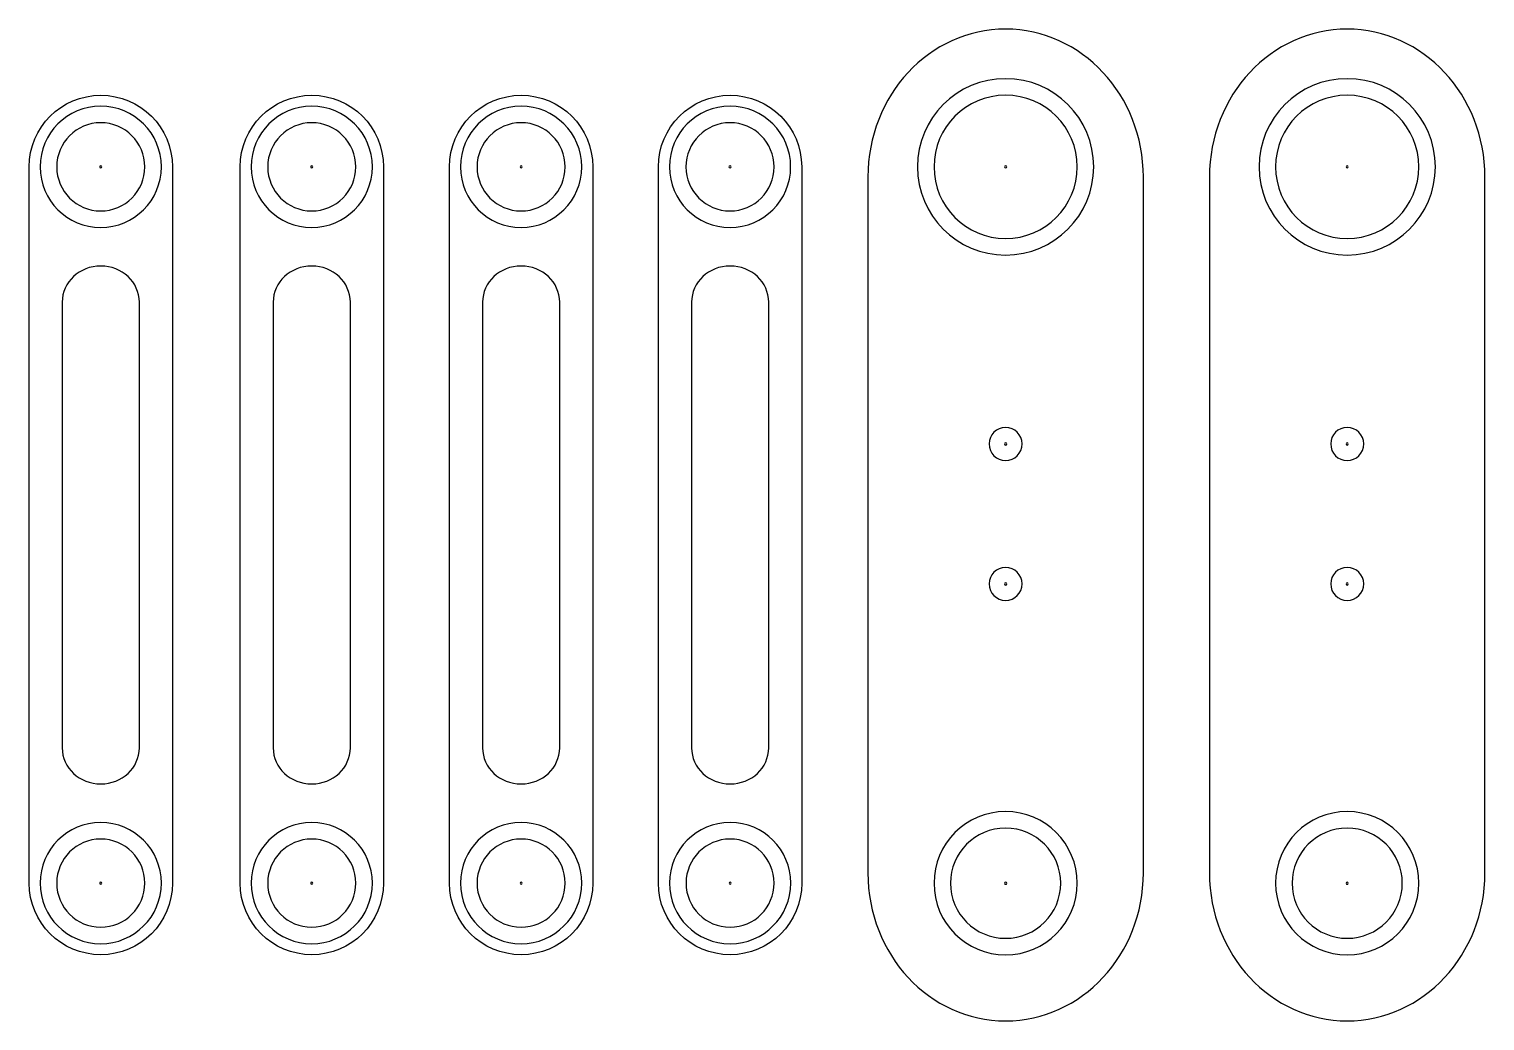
# Model space of a CAD drawing. Extents: x 0 to 132, y 0 to 90.
import ezdxf

# ---------------------------------------------------------------- set-up
doc = ezdxf.new("R2010")
doc.units = 0
doc.layers.add('LAYER_1', color=7, linetype='CONTINUOUS')

msp = doc.modelspace()

# ---------------------------------------------------------------- linework, layer by layer
at = {"layer": 'LAYER_1', "color": 250}
for points, knots in [([(88.83, -0.01), (81.92, -0.01), (76.33, 6), (76.33, 13.41), (76.33, 13.41), (76.33, 76.57), (76.33, 76.57), (76.33, 83.98), (81.92, 89.99), (88.83, 89.99), (88.83, 89.99), (88.83, 89.99), (88.83, 89.99), (95.73, 89.99), (101.33, 83.98), (101.33, 76.57), (101.33, 76.57), (101.33, 13.41), (101.33, 13.41), (101.33, 6), (95.73, -0.01), (88.83, -0.01), (88.83, -0.01), (88.83, -0.01), (88.83, -0.01)], [0, 0, 0, 0, 1, 1, 1, 2, 2, 2, 3, 3, 3, 4, 4, 4, 5, 5, 5, 6, 6, 6, 7, 7, 7, 8, 8, 8, 8]), ([(119.83, -0.01), (112.92, -0.01), (107.33, 6), (107.33, 13.41), (107.33, 13.41), (107.33, 76.57), (107.33, 76.57), (107.33, 83.98), (112.92, 89.99), (119.83, 89.99), (119.83, 89.99), (119.83, 89.99), (119.83, 89.99), (126.73, 89.99), (132.33, 83.98), (132.33, 76.57), (132.33, 76.57), (132.33, 13.41), (132.33, 13.41), (132.33, 6), (126.73, -0.01), (119.83, -0.01), (119.83, -0.01), (119.83, -0.01), (119.83, -0.01)], [0, 0, 0, 0, 1, 1, 1, 2, 2, 2, 3, 3, 3, 4, 4, 4, 5, 5, 5, 6, 6, 6, 7, 7, 7, 8, 8, 8, 8]), ([(88.83, 69.49), (84.41, 69.49), (80.83, 73.07), (80.83, 77.49), (80.83, 81.91), (84.41, 85.49), (88.83, 85.49), (93.24, 85.49), (96.83, 81.91), (96.83, 77.49), (96.83, 73.07), (93.24, 69.49), (88.83, 69.49)], [0, 0, 0, 0, 1, 1, 1, 2, 2, 2, 3, 3, 3, 4, 4, 4, 4]), ([(119.83, 69.49), (115.41, 69.49), (111.83, 73.07), (111.83, 77.49), (111.83, 81.91), (115.41, 85.49), (119.83, 85.49), (124.24, 85.49), (127.83, 81.91), (127.83, 77.49), (127.83, 73.07), (124.24, 69.49), (119.83, 69.49)], [0, 0, 0, 0, 1, 1, 1, 2, 2, 2, 3, 3, 3, 4, 4, 4, 4]), ([(88.83, 70.99), (85.24, 70.99), (82.33, 73.9), (82.33, 77.49), (82.33, 81.08), (85.24, 83.99), (88.83, 83.99), (92.42, 83.99), (95.33, 81.08), (95.33, 77.49), (95.33, 73.9), (92.42, 70.99), (88.83, 70.99)], [0, 0, 0, 0, 1, 1, 1, 2, 2, 2, 3, 3, 3, 4, 4, 4, 4]), ([(119.83, 70.99), (116.24, 70.99), (113.33, 73.9), (113.33, 77.49), (113.33, 81.08), (116.24, 83.99), (119.83, 83.99), (123.42, 83.99), (126.33, 81.08), (126.33, 77.49), (126.33, 73.9), (123.42, 70.99), (119.83, 70.99)], [0, 0, 0, 0, 1, 1, 1, 2, 2, 2, 3, 3, 3, 4, 4, 4, 4]), ([(6.71, 71.99), (3.67, 71.99), (1.21, 74.45), (1.21, 77.49), (1.21, 80.53), (3.67, 82.99), (6.71, 82.99), (9.74, 82.99), (12.21, 80.53), (12.21, 77.49), (12.21, 74.45), (9.74, 71.99), (6.71, 71.99)], [0, 0, 0, 0, 1, 1, 1, 2, 2, 2, 3, 3, 3, 4, 4, 4, 4]), ([(25.86, 71.99), (22.82, 71.99), (20.36, 74.45), (20.36, 77.49), (20.36, 80.53), (22.82, 82.99), (25.86, 82.99), (28.89, 82.99), (31.36, 80.53), (31.36, 77.49), (31.36, 74.45), (28.89, 71.99), (25.86, 71.99)], [0, 0, 0, 0, 1, 1, 1, 2, 2, 2, 3, 3, 3, 4, 4, 4, 4]), ([(44.86, 71.99), (41.82, 71.99), (39.36, 74.45), (39.36, 77.49), (39.36, 80.53), (41.82, 82.99), (44.86, 82.99), (47.89, 82.99), (50.36, 80.53), (50.36, 77.49), (50.36, 74.45), (47.89, 71.99), (44.86, 71.99)], [0, 0, 0, 0, 1, 1, 1, 2, 2, 2, 3, 3, 3, 4, 4, 4, 4]), ([(63.82, 71.99), (60.79, 71.99), (58.32, 74.45), (58.32, 77.49), (58.32, 80.53), (60.79, 82.99), (63.82, 82.99), (66.86, 82.99), (69.32, 80.53), (69.32, 77.49), (69.32, 74.45), (66.86, 71.99), (63.82, 71.99)], [0, 0, 0, 0, 1, 1, 1, 2, 2, 2, 3, 3, 3, 4, 4, 4, 4]), ([(6.71, 73.49), (4.5, 73.49), (2.71, 75.28), (2.71, 77.49), (2.71, 79.7), (4.5, 81.49), (6.71, 81.49), (8.92, 81.49), (10.71, 79.7), (10.71, 77.49), (10.71, 75.28), (8.92, 73.49), (6.71, 73.49)], [0, 0, 0, 0, 1, 1, 1, 2, 2, 2, 3, 3, 3, 4, 4, 4, 4]), ([(25.86, 73.49), (23.65, 73.49), (21.86, 75.28), (21.86, 77.49), (21.86, 79.7), (23.65, 81.49), (25.86, 81.49), (28.07, 81.49), (29.86, 79.7), (29.86, 77.49), (29.86, 75.28), (28.07, 73.49), (25.86, 73.49)], [0, 0, 0, 0, 1, 1, 1, 2, 2, 2, 3, 3, 3, 4, 4, 4, 4]), ([(44.86, 73.49), (42.65, 73.49), (40.86, 75.28), (40.86, 77.49), (40.86, 79.7), (42.65, 81.49), (44.86, 81.49), (47.07, 81.49), (48.86, 79.7), (48.86, 77.49), (48.86, 75.28), (47.07, 73.49), (44.86, 73.49)], [0, 0, 0, 0, 1, 1, 1, 2, 2, 2, 3, 3, 3, 4, 4, 4, 4]), ([(63.82, 73.49), (61.62, 73.49), (59.82, 75.28), (59.82, 77.49), (59.82, 79.7), (61.62, 81.49), (63.82, 81.49), (66.03, 81.49), (67.82, 79.7), (67.82, 77.49), (67.82, 75.28), (66.03, 73.49), (63.82, 73.49)], [0, 0, 0, 0, 1, 1, 1, 2, 2, 2, 3, 3, 3, 4, 4, 4, 4]), ([(6.71, 77.39), (6.65, 77.39), (6.61, 77.43), (6.61, 77.49), (6.61, 77.54), (6.65, 77.59), (6.71, 77.59), (6.76, 77.59), (6.81, 77.54), (6.81, 77.49), (6.81, 77.43), (6.76, 77.39), (6.71, 77.39)], [0, 0, 0, 0, 1, 1, 1, 2, 2, 2, 3, 3, 3, 4, 4, 4, 4]), ([(25.86, 77.39), (25.8, 77.39), (25.76, 77.43), (25.76, 77.49), (25.76, 77.54), (25.8, 77.59), (25.86, 77.59), (25.91, 77.59), (25.96, 77.54), (25.96, 77.49), (25.96, 77.43), (25.91, 77.39), (25.86, 77.39)], [0, 0, 0, 0, 1, 1, 1, 2, 2, 2, 3, 3, 3, 4, 4, 4, 4]), ([(44.86, 77.39), (44.8, 77.39), (44.76, 77.43), (44.76, 77.49), (44.76, 77.54), (44.8, 77.59), (44.86, 77.59), (44.91, 77.59), (44.96, 77.54), (44.96, 77.49), (44.96, 77.43), (44.91, 77.39), (44.86, 77.39)], [0, 0, 0, 0, 1, 1, 1, 2, 2, 2, 3, 3, 3, 4, 4, 4, 4]), ([(63.82, 77.39), (63.77, 77.39), (63.72, 77.43), (63.72, 77.49), (63.72, 77.54), (63.77, 77.59), (63.82, 77.59), (63.88, 77.59), (63.92, 77.54), (63.92, 77.49), (63.92, 77.43), (63.88, 77.39), (63.82, 77.39)], [0, 0, 0, 0, 1, 1, 1, 2, 2, 2, 3, 3, 3, 4, 4, 4, 4]), ([(88.83, 77.39), (88.77, 77.39), (88.73, 77.43), (88.73, 77.49), (88.73, 77.54), (88.77, 77.59), (88.83, 77.59), (88.88, 77.59), (88.93, 77.54), (88.93, 77.49), (88.93, 77.43), (88.88, 77.39), (88.83, 77.39)], [0, 0, 0, 0, 1, 1, 1, 2, 2, 2, 3, 3, 3, 4, 4, 4, 4]), ([(119.83, 77.39), (119.77, 77.39), (119.73, 77.43), (119.73, 77.49), (119.73, 77.54), (119.77, 77.59), (119.83, 77.59), (119.88, 77.59), (119.93, 77.54), (119.93, 77.49), (119.93, 77.43), (119.88, 77.39), (119.83, 77.39)], [0, 0, 0, 0, 1, 1, 1, 2, 2, 2, 3, 3, 3, 4, 4, 4, 4]), ([(6.71, 21.49), (4.78, 21.49), (3.21, 22.95), (3.21, 24.76), (3.21, 24.76), (3.21, 65.22), (3.21, 65.22), (3.21, 67.02), (4.78, 68.49), (6.71, 68.49), (6.71, 68.49), (6.71, 68.49), (6.71, 68.49), (8.64, 68.49), (10.21, 67.02), (10.21, 65.22), (10.21, 65.22), (10.21, 24.76), (10.21, 24.76), (10.21, 22.95), (8.64, 21.49), (6.71, 21.49), (6.71, 21.49), (6.71, 21.49), (6.71, 21.49)], [0, 0, 0, 0, 1, 1, 1, 2, 2, 2, 3, 3, 3, 4, 4, 4, 5, 5, 5, 6, 6, 6, 7, 7, 7, 8, 8, 8, 8]), ([(25.86, 21.49), (23.92, 21.49), (22.36, 22.95), (22.36, 24.76), (22.36, 24.76), (22.36, 65.22), (22.36, 65.22), (22.36, 67.02), (23.92, 68.49), (25.86, 68.49), (25.86, 68.49), (25.86, 68.49), (25.86, 68.49), (27.79, 68.49), (29.36, 67.02), (29.36, 65.22), (29.36, 65.22), (29.36, 24.76), (29.36, 24.76), (29.36, 22.95), (27.79, 21.49), (25.86, 21.49), (25.86, 21.49), (25.86, 21.49), (25.86, 21.49)], [0, 0, 0, 0, 1, 1, 1, 2, 2, 2, 3, 3, 3, 4, 4, 4, 5, 5, 5, 6, 6, 6, 7, 7, 7, 8, 8, 8, 8]), ([(44.86, 21.49), (42.92, 21.49), (41.36, 22.95), (41.36, 24.76), (41.36, 24.76), (41.36, 65.22), (41.36, 65.22), (41.36, 67.02), (42.92, 68.49), (44.86, 68.49), (44.86, 68.49), (44.86, 68.49), (44.86, 68.49), (46.79, 68.49), (48.36, 67.02), (48.36, 65.22), (48.36, 65.22), (48.36, 24.76), (48.36, 24.76), (48.36, 22.95), (46.79, 21.49), (44.86, 21.49), (44.86, 21.49), (44.86, 21.49), (44.86, 21.49)], [0, 0, 0, 0, 1, 1, 1, 2, 2, 2, 3, 3, 3, 4, 4, 4, 5, 5, 5, 6, 6, 6, 7, 7, 7, 8, 8, 8, 8]), ([(63.83, 21.49), (61.89, 21.49), (60.33, 22.95), (60.33, 24.76), (60.33, 24.76), (60.33, 65.22), (60.33, 65.22), (60.33, 67.02), (61.89, 68.49), (63.83, 68.49), (63.83, 68.49), (63.83, 68.49), (63.83, 68.49), (65.76, 68.49), (67.33, 67.02), (67.33, 65.22), (67.33, 65.22), (67.33, 24.76), (67.33, 24.76), (67.33, 22.95), (65.76, 21.49), (63.83, 21.49), (63.83, 21.49), (63.83, 21.49), (63.83, 21.49)], [0, 0, 0, 0, 1, 1, 1, 2, 2, 2, 3, 3, 3, 4, 4, 4, 5, 5, 5, 6, 6, 6, 7, 7, 7, 8, 8, 8, 8]), ([(88.83, 50.84), (88, 50.84), (87.33, 51.51), (87.33, 52.34), (87.33, 53.17), (88, 53.84), (88.83, 53.84), (89.65, 53.84), (90.33, 53.17), (90.33, 52.34), (90.33, 51.51), (89.65, 50.84), (88.83, 50.84)], [0, 0, 0, 0, 1, 1, 1, 2, 2, 2, 3, 3, 3, 4, 4, 4, 4]), ([(119.83, 50.84), (119, 50.84), (118.33, 51.51), (118.33, 52.34), (118.33, 53.17), (119, 53.84), (119.83, 53.84), (120.65, 53.84), (121.33, 53.17), (121.33, 52.34), (121.33, 51.51), (120.65, 50.84), (119.83, 50.84)], [0, 0, 0, 0, 1, 1, 1, 2, 2, 2, 3, 3, 3, 4, 4, 4, 4]), ([(88.83, 52.24), (88.77, 52.24), (88.73, 52.29), (88.73, 52.34), (88.73, 52.4), (88.77, 52.44), (88.83, 52.44), (88.88, 52.44), (88.93, 52.4), (88.93, 52.34), (88.93, 52.29), (88.88, 52.24), (88.83, 52.24)], [0, 0, 0, 0, 1, 1, 1, 2, 2, 2, 3, 3, 3, 4, 4, 4, 4]), ([(119.83, 52.24), (119.77, 52.24), (119.73, 52.29), (119.73, 52.34), (119.73, 52.4), (119.77, 52.44), (119.83, 52.44), (119.88, 52.44), (119.93, 52.4), (119.93, 52.34), (119.93, 52.29), (119.88, 52.24), (119.83, 52.24)], [0, 0, 0, 0, 1, 1, 1, 2, 2, 2, 3, 3, 3, 4, 4, 4, 4]), ([(88.83, 38.14), (88, 38.14), (87.33, 38.81), (87.33, 39.64), (87.33, 40.47), (88, 41.14), (88.83, 41.14), (89.65, 41.14), (90.33, 40.47), (90.33, 39.64), (90.33, 38.81), (89.65, 38.14), (88.83, 38.14)], [0, 0, 0, 0, 1, 1, 1, 2, 2, 2, 3, 3, 3, 4, 4, 4, 4]), ([(119.83, 38.14), (119, 38.14), (118.33, 38.81), (118.33, 39.64), (118.33, 40.47), (119, 41.14), (119.83, 41.14), (120.65, 41.14), (121.33, 40.47), (121.33, 39.64), (121.33, 38.81), (120.65, 38.14), (119.83, 38.14)], [0, 0, 0, 0, 1, 1, 1, 2, 2, 2, 3, 3, 3, 4, 4, 4, 4]), ([(88.83, 39.54), (88.77, 39.54), (88.73, 39.59), (88.73, 39.64), (88.73, 39.7), (88.77, 39.74), (88.83, 39.74), (88.88, 39.74), (88.93, 39.7), (88.93, 39.64), (88.93, 39.59), (88.88, 39.54), (88.83, 39.54)], [0, 0, 0, 0, 1, 1, 1, 2, 2, 2, 3, 3, 3, 4, 4, 4, 4]), ([(119.83, 39.54), (119.77, 39.54), (119.73, 39.59), (119.73, 39.64), (119.73, 39.7), (119.77, 39.74), (119.83, 39.74), (119.88, 39.74), (119.93, 39.7), (119.93, 39.64), (119.93, 39.59), (119.88, 39.54), (119.83, 39.54)], [0, 0, 0, 0, 1, 1, 1, 2, 2, 2, 3, 3, 3, 4, 4, 4, 4]), ([(88.83, 5.98), (85.24, 5.98), (82.33, 8.89), (82.33, 12.48), (82.33, 16.07), (85.24, 18.98), (88.83, 18.98), (92.42, 18.98), (95.33, 16.07), (95.33, 12.48), (95.33, 8.89), (92.42, 5.98), (88.83, 5.98)], [0, 0, 0, 0, 1, 1, 1, 2, 2, 2, 3, 3, 3, 4, 4, 4, 4]), ([(119.83, 5.98), (116.24, 5.98), (113.33, 8.89), (113.33, 12.48), (113.33, 16.07), (116.24, 18.98), (119.83, 18.98), (123.42, 18.98), (126.33, 16.07), (126.33, 12.48), (126.33, 8.89), (123.42, 5.98), (119.83, 5.98)], [0, 0, 0, 0, 1, 1, 1, 2, 2, 2, 3, 3, 3, 4, 4, 4, 4]), ([(6.71, 6.99), (3.67, 6.99), (1.21, 9.45), (1.21, 12.49), (1.21, 15.53), (3.67, 17.99), (6.71, 17.99), (9.74, 17.99), (12.21, 15.53), (12.21, 12.49), (12.21, 9.45), (9.74, 6.99), (6.71, 6.99)], [0, 0, 0, 0, 1, 1, 1, 2, 2, 2, 3, 3, 3, 4, 4, 4, 4]), ([(25.86, 6.99), (22.82, 6.99), (20.36, 9.45), (20.36, 12.49), (20.36, 15.53), (22.82, 17.99), (25.86, 17.99), (28.89, 17.99), (31.36, 15.53), (31.36, 12.49), (31.36, 9.45), (28.89, 6.99), (25.86, 6.99)], [0, 0, 0, 0, 1, 1, 1, 2, 2, 2, 3, 3, 3, 4, 4, 4, 4]), ([(44.86, 6.99), (41.82, 6.99), (39.36, 9.45), (39.36, 12.49), (39.36, 15.53), (41.82, 17.99), (44.86, 17.99), (47.89, 17.99), (50.36, 15.53), (50.36, 12.49), (50.36, 9.45), (47.89, 6.99), (44.86, 6.99)], [0, 0, 0, 0, 1, 1, 1, 2, 2, 2, 3, 3, 3, 4, 4, 4, 4]), ([(63.83, 6.99), (60.79, 6.99), (58.32, 9.45), (58.32, 12.49), (58.32, 15.53), (60.79, 17.99), (63.83, 17.99), (66.86, 17.99), (69.33, 15.53), (69.33, 12.49), (69.33, 9.45), (66.86, 6.99), (63.83, 6.99)], [0, 0, 0, 0, 1, 1, 1, 2, 2, 2, 3, 3, 3, 4, 4, 4, 4]), ([(88.83, 7.48), (86.06, 7.48), (83.83, 9.72), (83.83, 12.48), (83.83, 15.24), (86.06, 17.48), (88.83, 17.48), (91.59, 17.48), (93.83, 15.24), (93.83, 12.48), (93.83, 9.72), (91.59, 7.48), (88.83, 7.48)], [0, 0, 0, 0, 1, 1, 1, 2, 2, 2, 3, 3, 3, 4, 4, 4, 4]), ([(119.83, 7.48), (117.06, 7.48), (114.83, 9.72), (114.83, 12.48), (114.83, 15.24), (117.06, 17.48), (119.83, 17.48), (122.59, 17.48), (124.83, 15.24), (124.83, 12.48), (124.83, 9.72), (122.59, 7.48), (119.83, 7.48)], [0, 0, 0, 0, 1, 1, 1, 2, 2, 2, 3, 3, 3, 4, 4, 4, 4]), ([(6.71, 8.49), (4.5, 8.49), (2.71, 10.28), (2.71, 12.49), (2.71, 14.7), (4.5, 16.49), (6.71, 16.49), (8.92, 16.49), (10.71, 14.7), (10.71, 12.49), (10.71, 10.28), (8.92, 8.49), (6.71, 8.49)], [0, 0, 0, 0, 1, 1, 1, 2, 2, 2, 3, 3, 3, 4, 4, 4, 4]), ([(25.86, 8.49), (23.65, 8.49), (21.86, 10.28), (21.86, 12.49), (21.86, 14.7), (23.65, 16.49), (25.86, 16.49), (28.07, 16.49), (29.86, 14.7), (29.86, 12.49), (29.86, 10.28), (28.07, 8.49), (25.86, 8.49)], [0, 0, 0, 0, 1, 1, 1, 2, 2, 2, 3, 3, 3, 4, 4, 4, 4]), ([(44.86, 8.49), (42.65, 8.49), (40.86, 10.28), (40.86, 12.49), (40.86, 14.7), (42.65, 16.49), (44.86, 16.49), (47.07, 16.49), (48.86, 14.7), (48.86, 12.49), (48.86, 10.28), (47.07, 8.49), (44.86, 8.49)], [0, 0, 0, 0, 1, 1, 1, 2, 2, 2, 3, 3, 3, 4, 4, 4, 4]), ([(63.83, 8.49), (61.62, 8.49), (59.83, 10.28), (59.83, 12.49), (59.83, 14.7), (61.62, 16.49), (63.83, 16.49), (66.03, 16.49), (67.82, 14.7), (67.82, 12.49), (67.82, 10.28), (66.03, 8.49), (63.83, 8.49)], [0, 0, 0, 0, 1, 1, 1, 2, 2, 2, 3, 3, 3, 4, 4, 4, 4]), ([(6.71, 12.39), (6.65, 12.39), (6.61, 12.43), (6.61, 12.49), (6.61, 12.54), (6.65, 12.59), (6.71, 12.59), (6.76, 12.59), (6.81, 12.54), (6.81, 12.49), (6.81, 12.43), (6.76, 12.39), (6.71, 12.39)], [0, 0, 0, 0, 1, 1, 1, 2, 2, 2, 3, 3, 3, 4, 4, 4, 4]), ([(25.86, 12.39), (25.8, 12.39), (25.76, 12.43), (25.76, 12.49), (25.76, 12.54), (25.8, 12.59), (25.86, 12.59), (25.91, 12.59), (25.96, 12.54), (25.96, 12.49), (25.96, 12.43), (25.91, 12.39), (25.86, 12.39)], [0, 0, 0, 0, 1, 1, 1, 2, 2, 2, 3, 3, 3, 4, 4, 4, 4]), ([(44.86, 12.39), (44.8, 12.39), (44.76, 12.43), (44.76, 12.49), (44.76, 12.54), (44.8, 12.59), (44.86, 12.59), (44.91, 12.59), (44.96, 12.54), (44.96, 12.49), (44.96, 12.43), (44.91, 12.39), (44.86, 12.39)], [0, 0, 0, 0, 1, 1, 1, 2, 2, 2, 3, 3, 3, 4, 4, 4, 4]), ([(63.83, 12.39), (63.77, 12.39), (63.73, 12.43), (63.73, 12.49), (63.73, 12.54), (63.77, 12.59), (63.83, 12.59), (63.88, 12.59), (63.93, 12.54), (63.93, 12.49), (63.93, 12.43), (63.88, 12.39), (63.83, 12.39)], [0, 0, 0, 0, 1, 1, 1, 2, 2, 2, 3, 3, 3, 4, 4, 4, 4]), ([(88.83, 12.38), (88.77, 12.38), (88.73, 12.42), (88.73, 12.48), (88.73, 12.53), (88.77, 12.58), (88.83, 12.58), (88.88, 12.58), (88.93, 12.53), (88.93, 12.48), (88.93, 12.42), (88.88, 12.38), (88.83, 12.38)], [0, 0, 0, 0, 1, 1, 1, 2, 2, 2, 3, 3, 3, 4, 4, 4, 4]), ([(119.83, 12.38), (119.77, 12.38), (119.73, 12.42), (119.73, 12.48), (119.73, 12.53), (119.77, 12.58), (119.83, 12.58), (119.88, 12.58), (119.93, 12.53), (119.93, 12.48), (119.93, 12.42), (119.88, 12.38), (119.83, 12.38)], [0, 0, 0, 0, 1, 1, 1, 2, 2, 2, 3, 3, 3, 4, 4, 4, 4])]:
    msp.add_open_spline(points, degree=3, knots=knots, dxfattribs=at)
at = {"layer": 'LAYER_1', "color": 7}
for points in [[(13.21, 12.49), (13.21, 12.49), (13.21, 12.49), (13.21, 12.5), (13.21, 12.5), (13.21, 77.49), (13.21, 77.49), (13.21, 81.08), (10.3, 83.99), (6.71, 83.99), (3.12, 83.99), (0.21, 81.08), (0.21, 77.49), (0.21, 77.49), (0.21, 77.48), (0.21, 77.48), (0.21, 77.48), (0.21, 12.49), (0.21, 12.49), (0.21, 8.9), (3.12, 5.99), (6.71, 5.99), (10.3, 5.99), (13.21, 8.9), (13.21, 12.49)], [(32.36, 12.49), (32.36, 12.49), (32.36, 12.49), (32.36, 12.5), (32.36, 12.5), (32.36, 77.49), (32.36, 77.49), (32.36, 81.08), (29.45, 83.99), (25.86, 83.99), (22.27, 83.99), (19.36, 81.08), (19.36, 77.49), (19.36, 77.49), (19.36, 77.48), (19.36, 77.48), (19.36, 77.48), (19.36, 12.49), (19.36, 12.49), (19.36, 8.9), (22.27, 5.99), (25.86, 5.99), (29.45, 5.99), (32.36, 8.9), (32.36, 12.49)], [(51.36, 12.49), (51.36, 12.49), (51.36, 12.49), (51.36, 12.5), (51.36, 12.5), (51.36, 77.49), (51.36, 77.49), (51.36, 81.08), (48.45, 83.99), (44.86, 83.99), (41.27, 83.99), (38.36, 81.08), (38.36, 77.49), (38.36, 77.49), (38.36, 77.48), (38.36, 77.48), (38.36, 77.48), (38.36, 12.49), (38.36, 12.49), (38.36, 8.9), (41.27, 5.99), (44.86, 5.99), (48.45, 5.99), (51.36, 8.9), (51.36, 12.49)], [(70.33, 12.49), (70.33, 12.49), (70.32, 12.49), (70.32, 12.5), (70.32, 12.5), (70.32, 77.49), (70.32, 77.49), (70.32, 81.08), (67.41, 83.99), (63.82, 83.99), (60.23, 83.99), (57.32, 81.08), (57.32, 77.49), (57.32, 77.49), (57.32, 77.48), (57.32, 77.48), (57.32, 77.48), (57.32, 12.49), (57.32, 12.49), (57.32, 8.9), (60.24, 5.99), (63.83, 5.99), (67.41, 5.99), (70.33, 8.9), (70.33, 12.49)]]:
    msp.add_open_spline(points, degree=3, knots=[0, 0, 0, 0, 1, 1, 1, 2, 2, 2, 3, 3, 3, 4, 4, 4, 5, 5, 5, 6, 6, 6, 7, 7, 7, 8, 8, 8, 8], dxfattribs=at)

doc.saveas('drawing.dxf')
